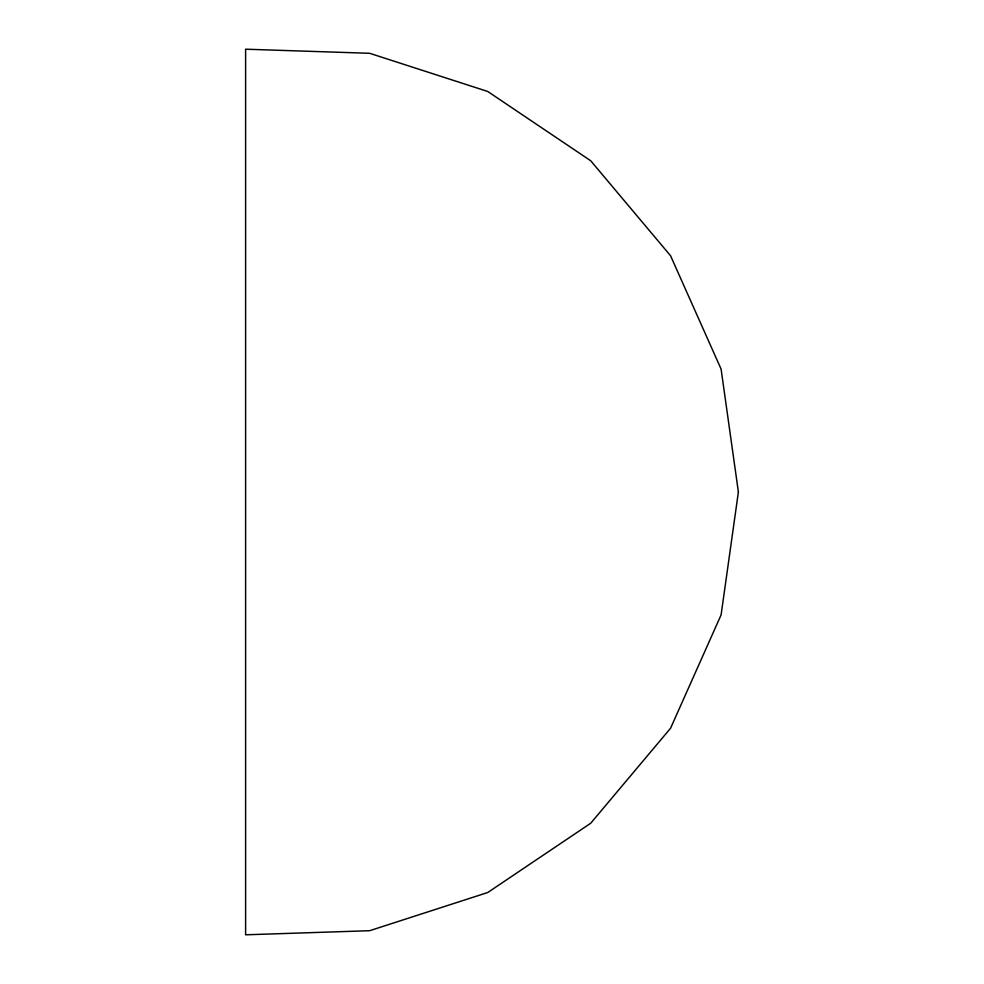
<?xml version="1.0" encoding="UTF-8"?>
<svg xmlns="http://www.w3.org/2000/svg" width="984" height="984" viewBox="0 0 984 984"><rect width="100%" height="100%" fill="white"/><g stroke="black" fill="none" stroke-linecap="round" stroke-linejoin="round"><path stroke-width="1.48" d="M738.394 492L721.1 614.889L670.559 728.246L590.707 823.251L487.732 892.525L369.652 930.704L245.606 934.8L245.606 49.2L369.652 53.296L487.732 91.475L590.707 160.749L670.559 255.754L721.1 369.111L738.394 492"/></g></svg>
